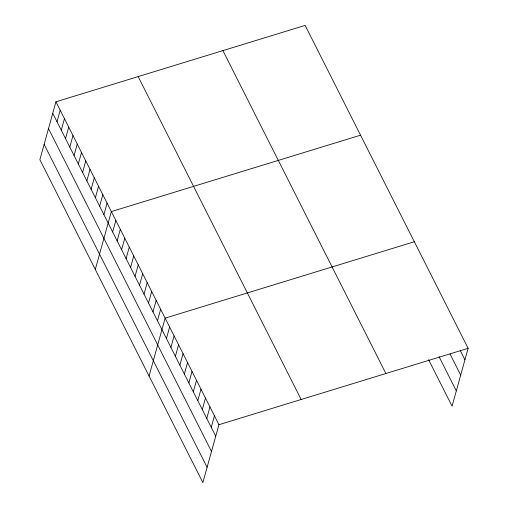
<?xml version="1.0" encoding="UTF-8"?>
<svg xmlns="http://www.w3.org/2000/svg" width="508" height="508" viewBox="0 0 508 508"><rect width="100%" height="100%" fill="white"/><g stroke="black" fill="none" stroke-linecap="round" stroke-linejoin="round"><path stroke-width="0.76" d="M55.931 101.803L39.878 159.696L202.863 482.6L218.923 424.707L55.931 101.803L305.137 25.4L468.122 348.304L452.069 406.197L428.625 359.747M57.01 121.736L60.198 110.249M61.271 130.181L64.459 118.694M65.532 138.627L68.72 127.14M69.799 147.072L72.981 135.585M74.06 155.518L77.248 144.031M78.321 163.963L81.509 152.476M82.588 172.409L85.769 160.922M86.849 180.854L90.037 169.361M91.11 189.3L94.297 177.806M95.371 197.745L98.558 186.252M99.638 206.191L102.826 194.697M103.899 214.636L107.086 203.143M95.294 269.481L111.347 211.588L360.553 135.185M112.643 231.959L115.83 220.472M117.126 240.843L120.313 229.349M121.609 249.72L124.797 238.233M126.092 258.604L129.28 247.11M130.575 267.481L133.756 255.988M135.052 276.358L138.239 264.871M139.535 285.242L142.723 273.749M144.018 294.119L147.206 282.632M148.501 303.003L151.689 291.509M152.984 311.88L156.172 300.387M157.467 320.758L160.655 309.27M149.079 376.041L165.132 318.148L414.338 241.744M166.427 338.519L169.615 327.031M170.91 347.402L174.098 335.909M175.393 356.279L178.581 344.786M179.876 365.157L183.064 353.67M184.36 374.04L187.547 362.547M188.843 382.918L192.024 371.431M193.319 391.801L196.507 380.308M197.803 400.679L200.99 389.192M202.286 409.562L205.473 398.069M206.769 418.44L209.956 406.946M211.252 427.317L214.44 415.83M218.923 424.707L468.122 348.304M460.451 350.92L464.934 359.797M449.999 353.936L460.686 375.107M439.077 356.73L456.311 390.887M222.898 50.61L385.883 373.52M138.17 76.587L301.155 399.498M52.743 113.29L215.735 436.201M48.501 128.607L211.487 451.51M44.126 144.38L207.112 467.29"/></g></svg>
